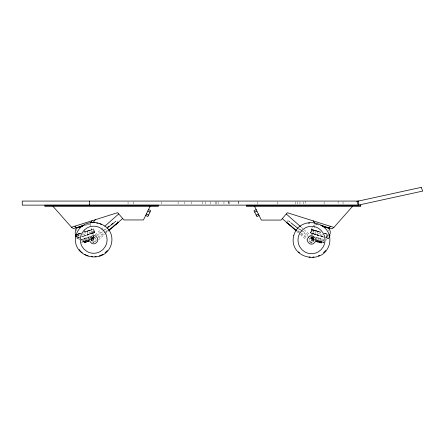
<?xml version="1.0" encoding="UTF-8"?>
<svg xmlns="http://www.w3.org/2000/svg" width="445" height="445" viewBox="0 0 445 445"><rect width="100%" height="100%" fill="white"/><g stroke="black" fill="none" stroke-linecap="round" stroke-linejoin="round"><path stroke-width="0.33" stroke-dasharray="2.23 1.67" d="M92.293 236.874L91.842 240.333L93.467 240.55L94.34 237.263L95.87 238.453A2.581 2.581 0 0 1 95.87 241.012L94.946 241.946A2.498 2.498 0 0 1 92.421 241.946L91.498 241.012A2.581 2.581 0 0 1 91.498 238.453L92.427 237.519L93.684 237.174M320.344 231.956L311.634 229.364L310.376 232.885L311.383 229.537M312.334 227.278L311.428 229.342L311.85 229.514L310.799 233.063L318.103 235.383M312.457 229.576L311.4 233.119L310.582 232.907M311.85 229.514L312.874 229.87L311.823 233.414M313.836 229.965L312.779 233.508L311.4 233.119M312.874 229.87L314.431 230.382L313.375 233.925M93.7 234.654L94.023 230.237L92.866 227.095M315.683 230.51L314.626 234.048L312.779 233.508M314.431 230.382L316.412 231.016L315.355 234.56L322.397 236.74L323.07 234.504M317.869 231.161L316.807 234.704L323.849 236.885M316.412 231.016L318.681 231.734L317.619 235.272M320.244 231.884L319.182 235.427M314.854 239.927L311.088 238.665L311.578 237.029M312.084 235.344L315.449 224.135L317.274 224.603M311.088 238.665L311.734 237.04M311.405 238.793L311.901 237.157M312.685 236.111L311.506 240.022L313.947 240.728L314.342 239.421M312.184 239.065L312.841 236.879M313.163 237.663L312.028 240.172L312.551 240.317L313.336 237.708M313.358 239.449L313.853 237.814M316.122 239.493L316.779 237.313L315.121 236.818M324.283 242.781L316.573 240.467L317.391 237.741L315.677 237.202M315.817 241.385L316.74 241.657L317.096 240.456C325.551 242.581 320.495 244.027 315.483 241.357M317.096 241.869L317.452 240.689L316.59 240.417M324.294 241.468L323.966 242.558L317.752 240.589L318.576 237.858L316.779 237.313M321.312 243.098L317.635 241.908L317.991 240.728M318.008 242.152L319.21 238.303L324.06 239.76L323.237 242.486M320.022 236.017L321.09 232.474L318.681 231.734M318.731 242.347L320.061 242.72L318.52 242.202L318.904 241.006M318.904 242.425L319.26 241.24L318.364 240.973M319.571 241.151L320.394 238.425L318.576 237.858M319.41 242.458L319.76 241.279M321.585 236.173L322.425 233.38M319.732 242.67L320.083 241.49L321.668 241.919M320.189 241.579L321.012 238.854M320.161 242.703L320.517 241.518M320.422 242.87L320.778 241.691M320.756 242.898L321.106 241.713M321.29 241.691L322.108 238.965L320.394 238.425M320.94 243.02L321.296 241.835M321.145 243.031L321.501 241.852M321.245 243.092L321.596 241.913M321.841 242.074L322.664 239.349M322.786 242.169L323.61 239.443L322.108 238.965M325.996 236.957L326.903 233.981L323.215 232.807M324.383 233.219L327.654 234.326L325.879 240.228L328.366 238.019M328.638 231.05L329.228 229.08M324.555 233.525L327.498 234.398L326.424 237.936L328.827 238.559L327.381 238.031L328.221 235.238M327.804 238.325L328.137 237.207M313.725 236.406L311.506 240.022L312.54 240.322M286.547 222.556L288.004 220.575L290.652 222.467M311.194 243.243L314.354 239.577M312.969 226.344L315.449 224.135L319.221 225.398M90.496 238.865L92.549 237.052M95.113 234.782L100.759 229.798M101.271 229.342L103.835 227.072M98.534 239.799L104.692 234.359M105.204 233.903L108.285 231.183M97.394 235.755L103.963 230.621M104.514 230.193L106.7 228.48M98.723 237.808L105.298 232.674M105.843 232.245L108.035 230.538M114.348 222.506L116.996 220.447L117.714 221.432M95.758 235.711L102.333 230.977M102.884 230.582L105.621 228.613M97.761 237.274L105.026 232.051M105.582 231.65L107.262 230.443M113.842 222.695L116.996 220.447M310.983 238.031L309.748 238.993A2.08 2.08 0 0 0 309.748 241.051L310.493 241.807A2.014 2.014 0 0 0 312.524 241.807L313.269 241.051A2.08 2.08 0 0 0 313.269 238.993L311.506 237.964L311.506 236.762M87.793 231.083L93.767 229.142L83.716 232.106M87.626 235.021C88.11 229.309 81.702 231.317 85.24 235.761L94.807 232.657L93.812 229.331M90.858 239.482L94.106 238.387L93.456 236.223M88.644 240.128L88.994 241.296L84.033 242.781L83.61 241.613L88.961 239.916M89.317 241.084L84.033 242.781M77.992 233.953L81.413 232.83M76.929 238.108L79.483 237.252L78.42 233.742L76.879 234.248M79.816 237.202L78.732 237.597L79.499 237.424M89.278 230.61L91.531 229.826L89.729 230.293M81.335 242.247L89.273 239.749M78.42 233.742L80.445 233.297M89.556 236.718L81.685 239.16L82.497 241.863M89.006 241.201L85.206 242.408L86.519 242.036M88.828 241.323L87.098 241.863M84.9 225.587L89.773 223.974L91.509 225.331M86.091 231.617L88.822 230.805L89.873 234.315M81.446 236.623L84.172 235.806M87.148 235.132L92.588 233.341L89.395 234.215M87.849 237.469L88.661 240.178L82.052 242.175L81.24 239.471L89.551 236.935M90.363 239.638L87.793 240.395L88.143 241.563M83.832 232.034L89.545 230.299L90.596 233.809L87.76 234.704M91.876 237.441L92.666 240.027L93.684 239.733L92.844 236.94M85.974 235.249L88.433 234.459L87.381 230.944M85.345 235.689L82.887 236.479L82.286 234.482M83.61 241.613L86.886 240.673L87.242 241.841M76.462 234.537L80.745 233.291M81.808 236.801L83.56 236.234M90.491 239.393L94.106 238.387M86.586 224.847L89.773 223.974L92.938 234.509M80.868 233.213L77.831 234.07M90.596 233.809L94.807 232.657M92.666 240.027L93.684 239.733L92.115 237.174M76.712 238.259L78.893 237.663L77.831 234.153M76.968 237.747L79.588 239.922M311.634 229.364L311.055 232.702L311.906 235.939M327.654 234.326L324.438 233.447M311.506 237.446L312.779 237.791L313.714 238.731A2.603 2.603 0 0 1 313.714 241.312L312.779 242.252A2.603 2.603 0 0 1 310.132 242.269M325.812 237.691L326.591 237.869L325.495 237.469M311.244 238.681L314.12 239.499M317.741 224.742L318.67 225.014M318.548 231.411L313.68 230.037L319.165 231.839M314.626 234.048L316.807 234.704M324.583 237.396L319.922 235.945M319.26 241.24L320.083 241.49M315.917 241.385L317.635 241.908M316.74 241.657L318.153 242.169M315.956 240.039L317.752 240.589M319.282 235.5L312.618 233.575L314.888 234.359M317.391 237.741L319.21 238.303M317.925 242.019L318.52 242.202M317.546 241.985L315.956 241.479M321.101 236.061L323.815 236.924M315.01 223.44L316.056 223.774M325.829 237.519L327.381 238.031M310.376 232.885L310.799 233.063M94.207 237.758L95.43 238.709A2.064 2.064 0 0 1 95.43 240.751L94.696 241.502A1.997 1.997 0 0 1 92.677 241.502L91.937 240.751A2.064 2.064 0 0 1 91.937 238.709L93.684 237.691L93.684 236.501M297.822 230.66L300.636 232.685M301.198 233.085L306.833 237.141M299.474 228.808L302.233 230.799M302.784 231.194L309.414 235.972M310.237 242.252L309.303 241.312A2.603 2.603 0 0 1 309.303 238.731L310.849 237.53L311.728 240.851L313.369 240.628L312.852 236.684M288.004 220.575L290.668 222.65M298.701 228.925L300.308 230.182M300.842 230.599L308.341 236.456M297.844 231.378L306.994 238.52M301.271 227.256L311.617 236.406M312.134 236.862L314.209 238.692M296.787 231.406L299.891 234.148M300.408 234.604L306.616 240.089M90.619 239.004L94.062 243.003M91.765 236.768L93.166 239.883L91.264 240.428L90.685 238.492M79.661 233.614L80.122 235.132M93.3 236.239L93.951 238.398M93.133 236.351L93.784 238.514M92.532 237.157L93.016 238.781M91.364 237.541L91.848 239.165M88.46 237.046L88.95 238.67M86.68 237.586L87.493 240.294M86.046 238.031L86.858 240.734M84.873 238.147L85.685 240.851M84.266 238.576L85.078 241.279M83.171 238.681L83.983 241.385M82.625 239.065L83.438 241.768M94.607 232.679L93.561 229.164M94.39 232.83L93.344 229.314M93.789 232.885L92.749 229.375M93.372 233.18L92.326 229.665M92.427 233.275L91.375 229.759M91.831 233.686L90.786 230.171M88.149 240.161L88.499 241.329M87.259 240.434L87.609 241.602M86.352 240.712L86.708 241.88M85.996 240.94L86.347 242.113M85.501 240.979L85.852 242.147M82.698 232.59L83.693 235.911L86.074 235.177L85.023 231.667M85.179 241.184L85.535 242.358M84.756 241.218L85.106 242.386M84.494 241.39L84.845 242.558M84.166 241.413L84.517 242.581M83.983 241.535L84.333 242.703M83.777 241.546L84.127 242.714M76.112 228.88L76.701 230.833M77.675 234.087L79.433 239.938M76.946 234.432L77.942 237.758M76.729 235.388L77.525 238.047M343.017 201.752L343.017 204.45M338.117 201.073L338.117 204.45M324.11 201.752L324.11 204.45M305.442 201.073L305.442 204.45M303.484 201.752L303.484 204.45M299.958 201.752L299.958 204.45M297.627 201.752L297.627 204.45M295.296 201.752L295.296 204.45M277.202 201.752L277.202 204.45M257.588 201.752L257.588 204.45M238.609 201.073L238.609 204.45M238.553 201.752L238.553 204.45M229.225 201.752L229.225 204.45M228.802 201.752L228.802 204.45M228.596 201.073L228.596 204.45M223.957 201.752L223.957 204.45M218.133 201.752L218.133 204.45M216.748 201.752L216.748 204.45M215.141 201.752L215.141 204.45M210.696 201.752L210.696 204.45M205.457 201.752L205.457 204.45M202.191 201.752L202.191 204.45M191.356 201.752L191.356 204.45M184.87 201.752L184.87 204.45M178.089 201.752L178.089 204.45M161.279 201.752L161.279 204.45M133.467 201.752L133.467 204.45M128.054 201.752L128.054 204.45"/><path stroke-width="0.67" d="M330.162 233.914L330.273 231.661L329.428 228.424L322.119 226.054M75.505 229.258L75.188 233.675M329.128 236.862L329.906 235.021L329.166 237.441M328.81 234.971L329.701 234.999M150.076 206.441L143.44 219.952L123.916 219.952L117.63 212.666L71.495 227.239L53.061 206.441M322.047 225.665L323.938 226.622L324.144 226.327L323.938 226.622L322.236 225.927M90.285 223.268L92.065 220.742M107.401 250.529L105.07 252.749M325.723 250.396L323.515 252.743M329.172 227.918L330.435 226.338M95.486 219.663L93.1 222.378L91.781 222.795M320.756 225.259L332.009 228.813L333.884 227.428L352.473 206.452M104.864 226.166L118.72 213.923M108.797 230.733L122.653 218.489M107.251 228.051L113.82 222.917M108.58 230.11L118.437 222.411L113.965 225.626M107.812 227.033L108.908 226.244M111.651 224.274L112.746 223.485M82.531 226.327L75.917 228.235L82.598 225.815M83.165 225.882L81.357 226.444L81.157 226.149L81.357 226.444L82.764 225.732M256.187 209.589L254 210.685L256.915 216.62L259.101 215.525M254.729 212.17L256.915 211.075M256.187 215.141L258.373 214.039M99.202 255.958L102.995 254.368M318.347 255.847L319.621 255.313M76.112 236.951L75.444 234.771L75.861 234.598M81.357 226.444L82.481 225.988M84.517 225.092L73.353 228.619L71.495 227.239M75.444 234.771L76.529 234.721M308.43 223.151L309.659 222.984M94.907 256.709L96.131 256.548M312.74 257.143L313.97 256.976M329.428 228.424L322.759 226.505M93.684 222.595L94.907 222.756M96.737 223.001L97.961 223.162M309.047 256.976L310.276 257.143M91.242 256.548L92.465 256.709M333.884 227.428L287.359 212.727L281.029 220.075L261.337 220.075L254.646 206.452M329.478 234.849L329.906 235.021M99.836 223.774L101.733 224.569M84.378 254.368L88.166 255.958M148.547 209.551L150.71 210.641L147.823 216.526L145.66 215.436M147.823 211.025L149.987 212.115M146.383 213.967L148.547 215.057M322.536 225.91L323.938 226.622M291.058 225.799L286.547 222.556L296.771 230.538M298.456 251.931L299.502 252.743M82.297 252.749L80.74 251.542L79.204 249.517M291.202 223.067L298.167 228.508M286.263 214.001L300.753 226.8M282.297 218.601L296.27 230.944M74.916 226.16L76.167 227.729M313.141 220.87L314.938 223.418M75.644 234.749L76.312 236.929M89.478 201.073L89.478 205.123M76.023 235.416C70.599 257.95 105.281 265.854 111.35 244.049C116.774 221.515 82.091 213.611 76.023 235.416M293.7 235.666C288.226 258.389 323.204 266.36 329.317 244.377C334.79 221.655 299.813 213.683 293.7 235.666M84.205 230.132L82.075 232.946A13.717 13.717 0 0 0 82.075 246.519L84.205 249.334L86.981 251.486A13.267 13.267 0 0 0 100.386 251.492L103.162 249.334L105.293 246.519A13.717 13.717 0 0 0 105.293 232.946L103.162 230.132L100.386 227.974A13.267 13.267 0 0 0 86.981 227.974L84.205 230.132M90.813 236.823L90.168 237.674A4.155 4.155 0 0 0 90.168 241.785L91.653 243.293A4.016 4.016 0 0 0 95.714 243.293L97.199 241.785A4.155 4.155 0 0 0 97.199 237.674L95.714 236.173A4.016 4.016 0 0 0 91.653 236.173L90.813 236.823M301.949 230.343L299.802 233.18A13.834 13.834 0 0 0 299.802 246.864L301.949 249.701L304.747 251.876A13.378 13.378 0 0 0 318.27 251.876L321.068 249.701L323.215 246.869A13.834 13.834 0 0 0 323.215 233.18L321.068 230.343L318.27 228.168A13.378 13.378 0 0 0 304.747 228.168L301.949 230.343M308.613 237.09L307.962 237.947A4.189 4.189 0 0 0 307.962 242.097L309.459 243.61A4.05 4.05 0 0 0 313.553 243.61L315.054 242.097A4.189 4.189 0 0 0 315.054 237.947L313.553 236.434A4.05 4.05 0 0 0 309.459 236.434L308.613 237.09M421.198 187.367L356.846 201.413L358.392 205.123L422.75 191.077L421.198 187.367M358.392 201.073L22.25 201.073L22.25 205.123L358.392 205.123L358.392 201.073M158.253 205.217L44.889 205.217L44.889 206.441L158.253 206.441L158.253 205.217M360.717 205.217L246.402 205.217L246.402 206.452L360.717 206.452L360.717 205.217"/></g></svg>
